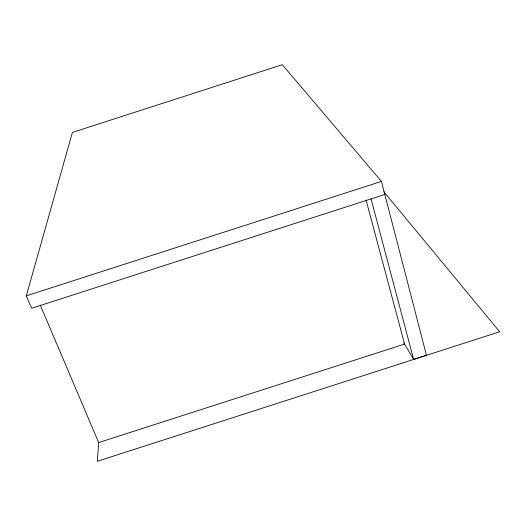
<?xml version="1.0" encoding="UTF-8"?>
<svg xmlns="http://www.w3.org/2000/svg" width="526" height="526" viewBox="0 0 526 526"><rect width="100%" height="100%" fill="white"/><g stroke="black" fill="none" stroke-linecap="round" stroke-linejoin="round"><path stroke-width="0.79" d="M98.691 442.484L97.297 461.302L499.7 331.755L383.789 191.707M384.815 194.469L31.632 308.289L26.3 295.868L72.404 132.414L282.324 64.698L381.435 181.411L426.435 355.228L413.627 359.357L403.784 342.748M26.3 295.868L381.435 181.411M40.239 305.08L98.684 442.57L404.579 344.083L366.063 200.077M371.073 198.894L413.627 359.357"/></g></svg>
